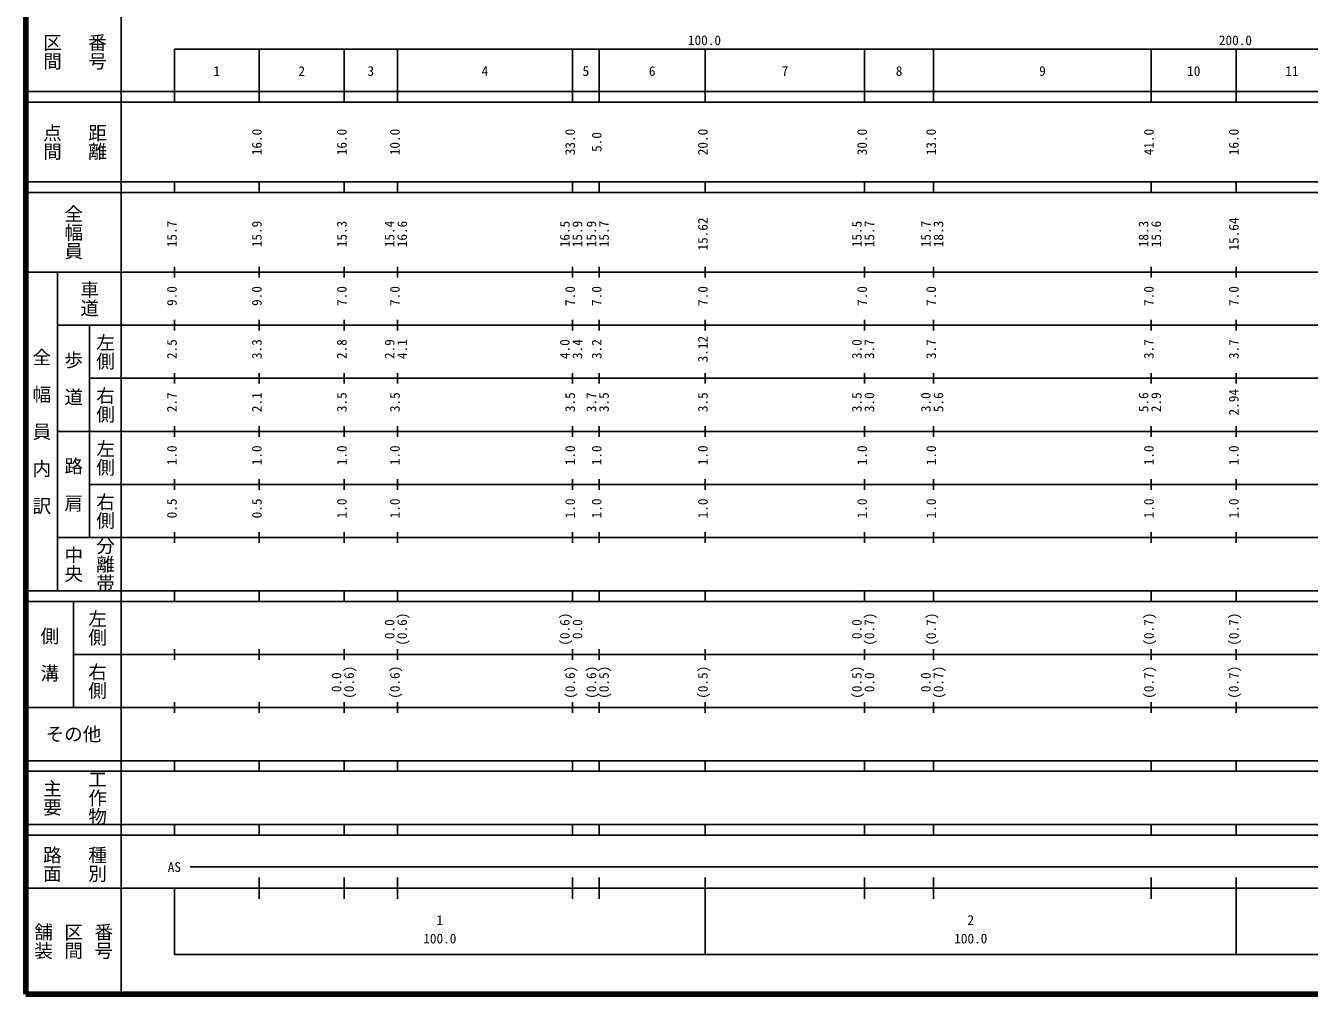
# Model space of a CAD drawing. Units: millimetres on the paper, enlarged 1000 times. Extents: x -36168206 to 680000, y -213619760 to 380000.
# Drawn here: x 40000 to 281764, y 20000 to 202409 of the extents above; entities that cross this region are included whole.
import ezdxf
from ezdxf.enums import TextEntityAlignment as Align

# ---------------------------------------------------------------- set-up
doc = ezdxf.new("R2010")
doc.units = ezdxf.units.MM
doc.header["$LTSCALE"] = 1000
doc.layers.add('M-TTL', color=2, linetype='Continuous', lineweight=140)
doc.layers.add('M-TTL-BAND', color=7, linetype='Continuous', lineweight=25)
doc.styles.add('@ＭＳ ゴシック', font='')
doc.styles.add('ＭＳ ゴシック', font='')
doc.styles.get('@ＭＳ ゴシック').set_extended_font_data('@MS Gothic')
doc.styles.get('ＭＳ ゴシック').set_extended_font_data('MS Gothic')

msp = doc.modelspace()

# ---------------------------------------------------------------- linework, layer by layer
at = {"layer": 'M-TTL'}
for p, q in [((40000, 380000), (40000, 20000)), ((40000, 20000), (680000, 20000))]:
    msp.add_line(p, q, dxfattribs=at)
at = {"layer": 'M-TTL-BAND'}
for p, q in [((58000, 370000), (58000, 20000)), ((68000, 198000), (579000, 198000)), ((68000, 198000), (68000, 188000)), ((84000, 188000), (84000, 198000)), ((100000, 188000), (100000, 198000)), ((110000, 188000), (110000, 198000)), ((143000, 188000), (143000, 198000)), ((148000, 188000), (148000, 198000)), ((168000, 188000), (168000, 198000)), ((198000, 188000), (198000, 198000)), ((211000, 188000), (211000, 198000)), ((252000, 188000), (252000, 198000)), ((268000, 188000), (268000, 198000)), ((40000, 190000), (579000, 190000)), ((40000, 188000), (579000, 188000)), ((40000, 173000), (579000, 173000)), ((68000, 171000), (68000, 173000)), ((84000, 171000), (84000, 173000)), ((100000, 171000), (100000, 173000)), ((110000, 171000), (110000, 173000)), ((143000, 171000), (143000, 173000)), ((148000, 171000), (148000, 173000)), ((168000, 171000), (168000, 173000)), ((198000, 171000), (198000, 173000)), ((211000, 171000), (211000, 173000)), ((252000, 171000), (252000, 173000)), ((268000, 171000), (268000, 173000)), ((40000, 171000), (579000, 171000)), ((40000, 156000), (579000, 156000)), ((46000, 96000), (46000, 156000)), ((68000, 155000), (68000, 157000)), ((84000, 155000), (84000, 157000)), ((100000, 155000), (100000, 157000)), ((110000, 155000), (110000, 157000)), ((143000, 155000), (143000, 157000)), ((148000, 155000), (148000, 157000)), ((168000, 155000), (168000, 157000)), ((198000, 155000), (198000, 157000)), ((211000, 155000), (211000, 157000)), ((252000, 155000), (252000, 157000)), ((268000, 155000), (268000, 157000)), ((46000, 146000), (579000, 146000)), ((52000, 146000), (52000, 106000)), ((68000, 145000), (68000, 147000)), ((84000, 145000), (84000, 147000)), ((100000, 145000), (100000, 147000)), ((110000, 145000), (110000, 147000)), ((143000, 145000), (143000, 147000)), ((148000, 145000), (148000, 147000)), ((168000, 145000), (168000, 147000)), ((198000, 145000), (198000, 147000)), ((211000, 145000), (211000, 147000)), ((252000, 145000), (252000, 147000)), ((268000, 145000), (268000, 147000)), ((52000, 136000), (579000, 136000)), ((68000, 135000), (68000, 137000)), ((84000, 135000), (84000, 137000)), ((100000, 135000), (100000, 137000)), ((110000, 135000), (110000, 137000)), ((143000, 135000), (143000, 137000)), ((148000, 135000), (148000, 137000)), ((168000, 135000), (168000, 137000)), ((198000, 135000), (198000, 137000)), ((211000, 135000), (211000, 137000)), ((252000, 135000), (252000, 137000)), ((268000, 135000), (268000, 137000)), ((46000, 126000), (579000, 126000)), ((68000, 125000), (68000, 127000)), ((84000, 125000), (84000, 127000)), ((100000, 125000), (100000, 127000)), ((110000, 125000), (110000, 127000)), ((143000, 125000), (143000, 127000)), ((148000, 125000), (148000, 127000)), ((168000, 125000), (168000, 127000)), ((198000, 125000), (198000, 127000)), ((211000, 125000), (211000, 127000)), ((252000, 125000), (252000, 127000)), ((268000, 125000), (268000, 127000)), ((68000, 115000), (68000, 117000)), ((84000, 115000), (84000, 117000)), ((100000, 115000), (100000, 117000)), ((110000, 115000), (110000, 117000)), ((143000, 115000), (143000, 117000)), ((148000, 115000), (148000, 117000)), ((168000, 115000), (168000, 117000)), ((198000, 115000), (198000, 117000)), ((211000, 115000), (211000, 117000)), ((252000, 115000), (252000, 117000)), ((268000, 115000), (268000, 117000)), ((52000, 116000), (579000, 116000)), ((68000, 105000), (68000, 107000)), ((84000, 105000), (84000, 107000)), ((100000, 105000), (100000, 107000)), ((110000, 105000), (110000, 107000)), ((143000, 105000), (143000, 107000)), ((148000, 105000), (148000, 107000)), ((168000, 105000), (168000, 107000)), ((198000, 105000), (198000, 107000)), ((211000, 105000), (211000, 107000)), ((252000, 105000), (252000, 107000)), ((268000, 105000), (268000, 107000)), ((46000, 106000), (579000, 106000)), ((40000, 96000), (579000, 96000)), ((68000, 94000), (68000, 96000)), ((84000, 94000), (84000, 96000)), ((100000, 94000), (100000, 96000)), ((110000, 94000), (110000, 96000)), ((143000, 94000), (143000, 96000)), ((148000, 94000), (148000, 96000)), ((168000, 94000), (168000, 96000)), ((198000, 94000), (198000, 96000)), ((211000, 94000), (211000, 96000)), ((252000, 94000), (252000, 96000)), ((268000, 94000), (268000, 96000)), ((40000, 94000), (579000, 94000)), ((49000, 94000), (49000, 74000)), ((68000, 83000), (68000, 85000)), ((84000, 83000), (84000, 85000)), ((100000, 83000), (100000, 85000)), ((110000, 83000), (110000, 85000)), ((143000, 83000), (143000, 85000)), ((148000, 83000), (148000, 85000)), ((168000, 83000), (168000, 85000)), ((198000, 83000), (198000, 85000)), ((211000, 83000), (211000, 85000)), ((252000, 83000), (252000, 85000)), ((268000, 83000), (268000, 85000)), ((49000, 84000), (579000, 84000)), ((68000, 73000), (68000, 75000)), ((84000, 73000), (84000, 75000)), ((100000, 73000), (100000, 75000)), ((110000, 73000), (110000, 75000)), ((143000, 73000), (143000, 75000)), ((148000, 73000), (148000, 75000)), ((168000, 73000), (168000, 75000)), ((198000, 73000), (198000, 75000)), ((211000, 73000), (211000, 75000)), ((252000, 73000), (252000, 75000)), ((268000, 73000), (268000, 75000)), ((40000, 74000), (579000, 74000)), ((40000, 64000), (579000, 64000)), ((68000, 62000), (68000, 64000)), ((84000, 62000), (84000, 64000)), ((100000, 62000), (100000, 64000)), ((110000, 62000), (110000, 64000)), ((143000, 62000), (143000, 64000)), ((148000, 62000), (148000, 64000)), ((168000, 62000), (168000, 64000)), ((198000, 62000), (198000, 64000)), ((211000, 62000), (211000, 64000)), ((252000, 62000), (252000, 64000)), ((268000, 62000), (268000, 64000)), ((40000, 62000), (579000, 62000)), ((40000, 52000), (579000, 52000)), ((68000, 50000), (68000, 52000)), ((84000, 50000), (84000, 52000)), ((100000, 50000), (100000, 52000)), ((110000, 50000), (110000, 52000)), ((143000, 50000), (143000, 52000)), ((148000, 50000), (148000, 52000)), ((168000, 50000), (168000, 52000)), ((198000, 50000), (198000, 52000)), ((211000, 50000), (211000, 52000)), ((252000, 50000), (252000, 52000)), ((268000, 50000), (268000, 52000)), ((40000, 50000), (579000, 50000)), ((71000, 44000), (565000, 44000)), ((84000, 38000), (84000, 42000)), ((100000, 38000), (100000, 42000)), ((110000, 38000), (110000, 42000)), ((143000, 38000), (143000, 42000)), ((148000, 38000), (148000, 42000)), ((168000, 27500), (168000, 42000)), ((198000, 38000), (198000, 42000)), ((211000, 38000), (211000, 42000)), ((252000, 38000), (252000, 42000)), ((268000, 27500), (268000, 42000)), ((40000, 40000), (579000, 40000)), ((68000, 40000), (68000, 27500)), ((68000, 27500), (579000, 27500))]:
    msp.add_line(p, q, dxfattribs=at)

# ---------------------------------------------------------------- texts
at = {"layer": 'M-TTL-BAND', "style": '@ＭＳ ゴシック'}
for s, p in [('番号', (53500, 197500)), ('区間', (45000, 197500)), ('点間', (45000, 180500)), ('距離', (53500, 180500)), ('全幅員', (49000, 163500)), ('車道', (52000, 151000)), ('左側', (55000, 141000)), ('全\u3000幅\u3000員\u3000内\u3000訳', (43000, 126000)), ('歩\u3000道', (49000, 136000)), ('右側', (55000, 131000)), ('左側', (55000, 121000)), ('路\u3000肩', (49000, 116000)), ('右側', (55000, 111000)), ('中央', (49000, 101000)), ('分離帯', (55000, 101000)), ('左側', (53500, 89000)), ('側\u3000溝', (44500, 84000)), ('右側', (53500, 79000)), ('工作物', (53500, 57000)), ('主要', (45000, 57000)), ('路面', (45000, 44500)), ('種別', (53500, 44500)), ('舗装', (43333, 30000)), ('区間', (49000, 30000)), ('番号', (54667, 30000))]:
    msp.add_text(s, height=2566, rotation=270, dxfattribs=at).set_placement(p, align=Align.MIDDLE_CENTER)
at = {"layer": 'M-TTL-BAND', "style": 'ＭＳ ゴシック'}
for s, p in [('100.0', (167844, 198195)), ('200.0', (267844, 198195)), ('1', (76000, 192405)), ('2', (92000, 192405)), ('3', (105000, 192405)), ('4', (126500, 192405)), ('5', (145500, 192405)), ('6', (158000, 192405)), ('7', (183000, 192405)), ('8', (204500, 192405)), ('9', (231500, 192405)), ('10', (260000, 192405)), ('11', (278500, 192405)), ('AS', (68000, 42500)), ('1', (118000, 32523)), ('2', (218000, 32523)), ('100.0', (118000, 29033)), ('100.0', (218000, 29033))]:
    msp.add_text(s, height=1833, dxfattribs=at).set_placement(p, align=Align.BOTTOM_CENTER)
for s, p in [('16.0', (85000, 180500)), ('16.0', (101000, 180500)), ('10.0', (111000, 180500)), ('33.0', (144000, 180500)), ('5.0', (149000, 180500)), ('20.0', (169000, 180500)), ('30.0', (199000, 180500)), ('13.0', (212000, 180500)), ('41.0', (253000, 180500)), ('16.0', (269000, 180500)), ('15.7', (69000, 163174)), ('15.9', (85000, 163174)), ('15.3', (101000, 163174)), ('15.4', (110000, 163174)), ('16.6', (112370, 163174)), ('16.5', (143000, 163174)), ('15.9', (145370, 163174)), ('15.9', (148000, 163174)), ('15.7', (150370, 163174)), ('15.62', (169000, 163174)), ('15.5', (198000, 163174)), ('15.7', (200370, 163174)), ('15.7', (211000, 163174)), ('18.3', (213370, 163174)), ('18.3', (252000, 163174)), ('15.6', (254370, 163174)), ('15.64', (269000, 163174)), ('9.0', (69000, 151500)), ('9.0', (85000, 151500)), ('7.0', (101000, 151500)), ('7.0', (111000, 151500)), ('7.0', (144000, 151500)), ('7.0', (149000, 151500)), ('7.0', (169000, 151500)), ('7.0', (199000, 151500)), ('7.0', (212000, 151500)), ('7.0', (253000, 151500)), ('7.0', (269000, 151500)), ('2.5', (69000, 141500)), ('3.3', (85000, 141500)), ('2.8', (101000, 141500)), ('2.9', (110000, 141500)), ('4.1', (112370, 141500)), ('4.0', (143000, 141500)), ('3.4', (145370, 141500)), ('3.2', (149000, 141500)), ('3.12', (169000, 141500)), ('3.0', (198000, 141500)), ('3.7', (200370, 141500)), ('3.7', (212000, 141500)), ('3.7', (253000, 141500)), ('3.7', (269000, 141500)), ('2.7', (69000, 131500)), ('2.1', (85000, 131500)), ('3.5', (101000, 131500)), ('3.5', (111000, 131500)), ('3.5', (144000, 131500)), ('3.7', (148000, 131500)), ('3.5', (150370, 131500)), ('3.5', (169000, 131500)), ('3.5', (198000, 131500)), ('3.0', (200370, 131500)), ('3.0', (211000, 131500)), ('5.6', (213370, 131500)), ('5.6', (252000, 131500)), ('2.9', (254370, 131500)), ('2.94', (269000, 131500)), ('1.0', (69000, 121500)), ('1.0', (85000, 121500)), ('1.0', (101000, 121500)), ('1.0', (111000, 121500)), ('1.0', (144000, 121500)), ('1.0', (149000, 121500)), ('1.0', (169000, 121500)), ('1.0', (199000, 121500)), ('1.0', (212000, 121500)), ('1.0', (253000, 121500)), ('1.0', (269000, 121500)), ('0.5', (69000, 111500)), ('0.5', (85000, 111500)), ('1.0', (101000, 111500)), ('1.0', (111000, 111500)), ('1.0', (144000, 111500)), ('1.0', (149000, 111500)), ('1.0', (169000, 111500)), ('1.0', (199000, 111500)), ('1.0', (212000, 111500)), ('1.0', (253000, 111500)), ('1.0', (269000, 111500)), ('0.0', (110000, 88764)), ('(0.6)', (112370, 88764)), ('(0.6)', (143000, 88764)), ('0.0', (145370, 88764)), ('0.0', (198000, 88764)), ('(0.7)', (200370, 88764)), ('(0.7)', (212000, 88764)), ('(0.7)', (253000, 88764)), ('(0.7)', (269000, 88764)), ('0.0', (100000, 78764)), ('(0.6)', (102370, 78764)), ('(0.6)', (111000, 78764)), ('(0.6)', (144000, 78764)), ('(0.6)', (148000, 78764)), ('(0.5)', (150370, 78764)), ('(0.5)', (169000, 78764)), ('(0.5)', (198000, 78764)), ('0.0', (200370, 78764)), ('0.0', (211000, 78764)), ('(0.7)', (213370, 78764)), ('(0.7)', (253000, 78764)), ('(0.7)', (269000, 78764))]:
    msp.add_text(s, height=1833, rotation=90, dxfattribs=at).set_placement(p, align=Align.BOTTOM_CENTER)
msp.add_text('その他', height=2566, dxfattribs=at).set_placement((49000, 69000), align=Align.MIDDLE_CENTER)

doc.saveas('drawing.dxf')
